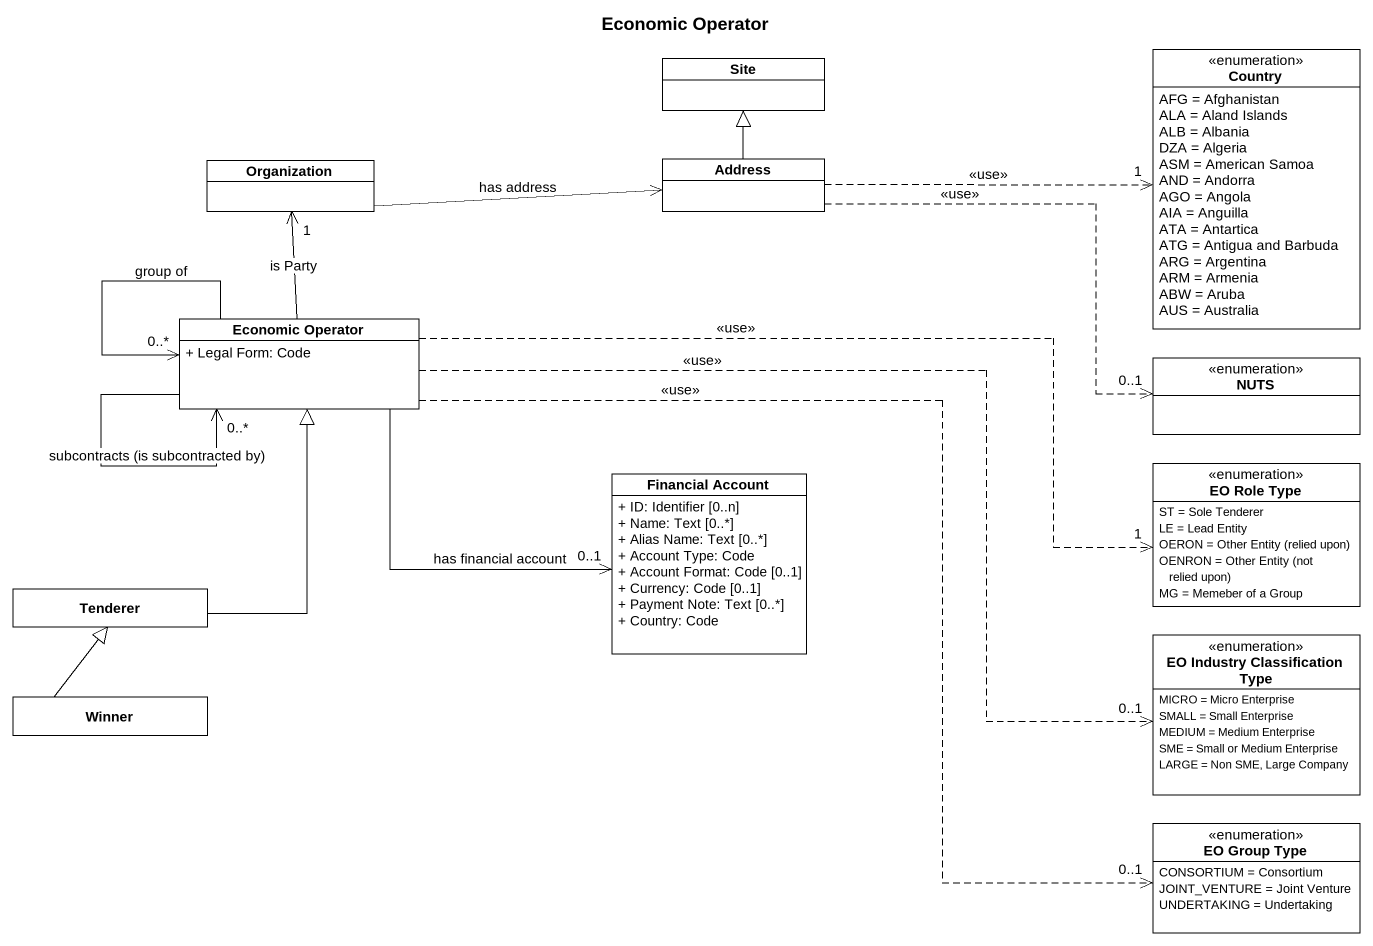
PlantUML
@startuml
title Economic Operator
hide circle
hide empty members
skinparam classAttributeIconSize 0
class Site
enum Country {
  AFG = Afghanistan
  ALA = Aland Islands
  ALB = Albania
  DZA = Algeria
  ASM = American Samoa
  AND = Andorra
  AGO = Angola
  AIA = Anguilla
  ATA = Antartica
  ATG = Antigua and Barbuda
  ARG = Argentina
  ARM = Armenia
  ABW = Aruba
  AUS = Australia
}
class Organization
class Address
class "Economic Operator" as Economic_Operator {
  + Legal Form: Code
}
enum NUTS
class "Financial Account" as Financial_Account {
  + ID: Identifier [0..n]
  + Name: Text [0..*]
  + Alias Name: Text [0..*]
  + Account Type: Code
  + Account Format: Code [0..1]
  + Currency: Code [0..1]
  + Payment Note: Text [0..*]
  + Country: Code
}
enum "EO Role Type" as EO_Role_Type {
  ST = Sole Tenderer
  LE = Lead Entity
  {field} OERON = Other Entity (relied upon)
  {field} OENRON = Other Entity (not relied upon)
  MG = Memeber of a Group
}
class Tenderer
enum "EO Industry Classification Type" as EO_Industry_Classification {
  MICRO = Micro Enterprise
  SMALL = Small Enterprise
  MEDIUM = Medium Enterprise
  SME = Small or Medium Enterprise
  LARGE = Non SME, Large Company
}
class Winner
enum "EO Group Type" as EO_Group_Type {
  CONSORTIUM = Consortium
  JOINT_VENTURE = Joint Venture
  UNDERTAKING = Undertaking
}
Organization -right-> Address : has address
Address -up-|> Site
Address .right.> "1" Country : <<use>>
Address .right.> "0..1" NUTS : <<use>>
Economic_Operator -up-> "1" Organization : is Party
Economic_Operator --> "0..*" Economic_Operator : subcontracts (is subcontracted by)
Economic_Operator --> "0..*" Economic_Operator : group of
Economic_Operator -right-> "0..1" Financial_Account : has financial account
Economic_Operator .right.> "1" EO_Role_Type : <<use>>
Economic_Operator .right.> "0..1" EO_Industry_Classification : <<use>>
Economic_Operator .right.> "0..1" EO_Group_Type : <<use>>
Tenderer -up-|> Economic_Operator
Winner -up-|> Tenderer
@enduml
